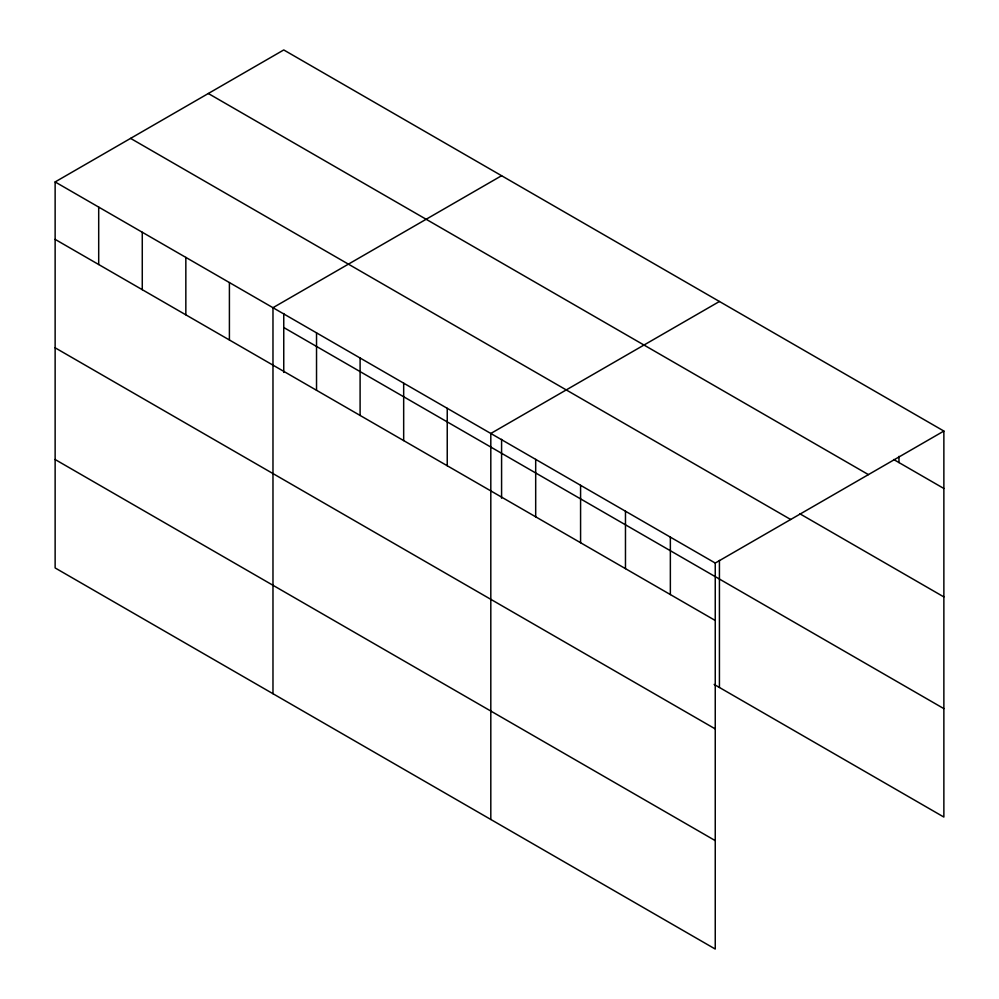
<?xml version="1.0" encoding="UTF-8"?>
<svg xmlns="http://www.w3.org/2000/svg" width="999" height="999" viewBox="0 0 999 999"><rect width="100%" height="100%" fill="white"/><g stroke="black" fill="none" stroke-linecap="round" stroke-linejoin="round"><path stroke-width="1.5" d="M55.132 181.943L715.247 563.049L715.247 949.05L55.132 567.944L55.132 181.943L283.753 49.95L943.868 431.056L943.868 817.057L714.148 684.427M501.585 175.712L272.977 307.704L272.977 693.706M719.43 301.486L490.809 433.479L490.809 819.467M715.247 563.049L943.868 431.056M893.693 459.515L943.868 488.486M208.316 93.506L868.418 474.612M799.962 513.836L943.868 596.915M130.582 138.386L790.684 519.492M283.753 327.522L943.868 708.628M55.132 239.373L715.247 620.479M55.132 347.802L715.247 728.908M55.132 459.515L715.247 840.621M898.975 456.356L898.975 462.574M719.43 560.427L719.43 687.474M670.354 537.137L670.354 594.567M625.474 511.226L625.474 568.643M580.581 485.302L580.581 542.732M535.689 459.39L535.689 516.82M501.585 439.323L501.585 498.201M447.24 408.316L447.24 465.746M403.671 383.166L403.671 440.596M360.102 358.017L360.102 415.447M316.533 332.867L316.533 390.284M283.753 313.549L283.753 372.44M229.408 282.555L229.408 339.985M185.839 257.405L185.839 314.822M142.27 232.255L142.27 289.673M98.701 207.093L98.701 264.523"/></g></svg>
